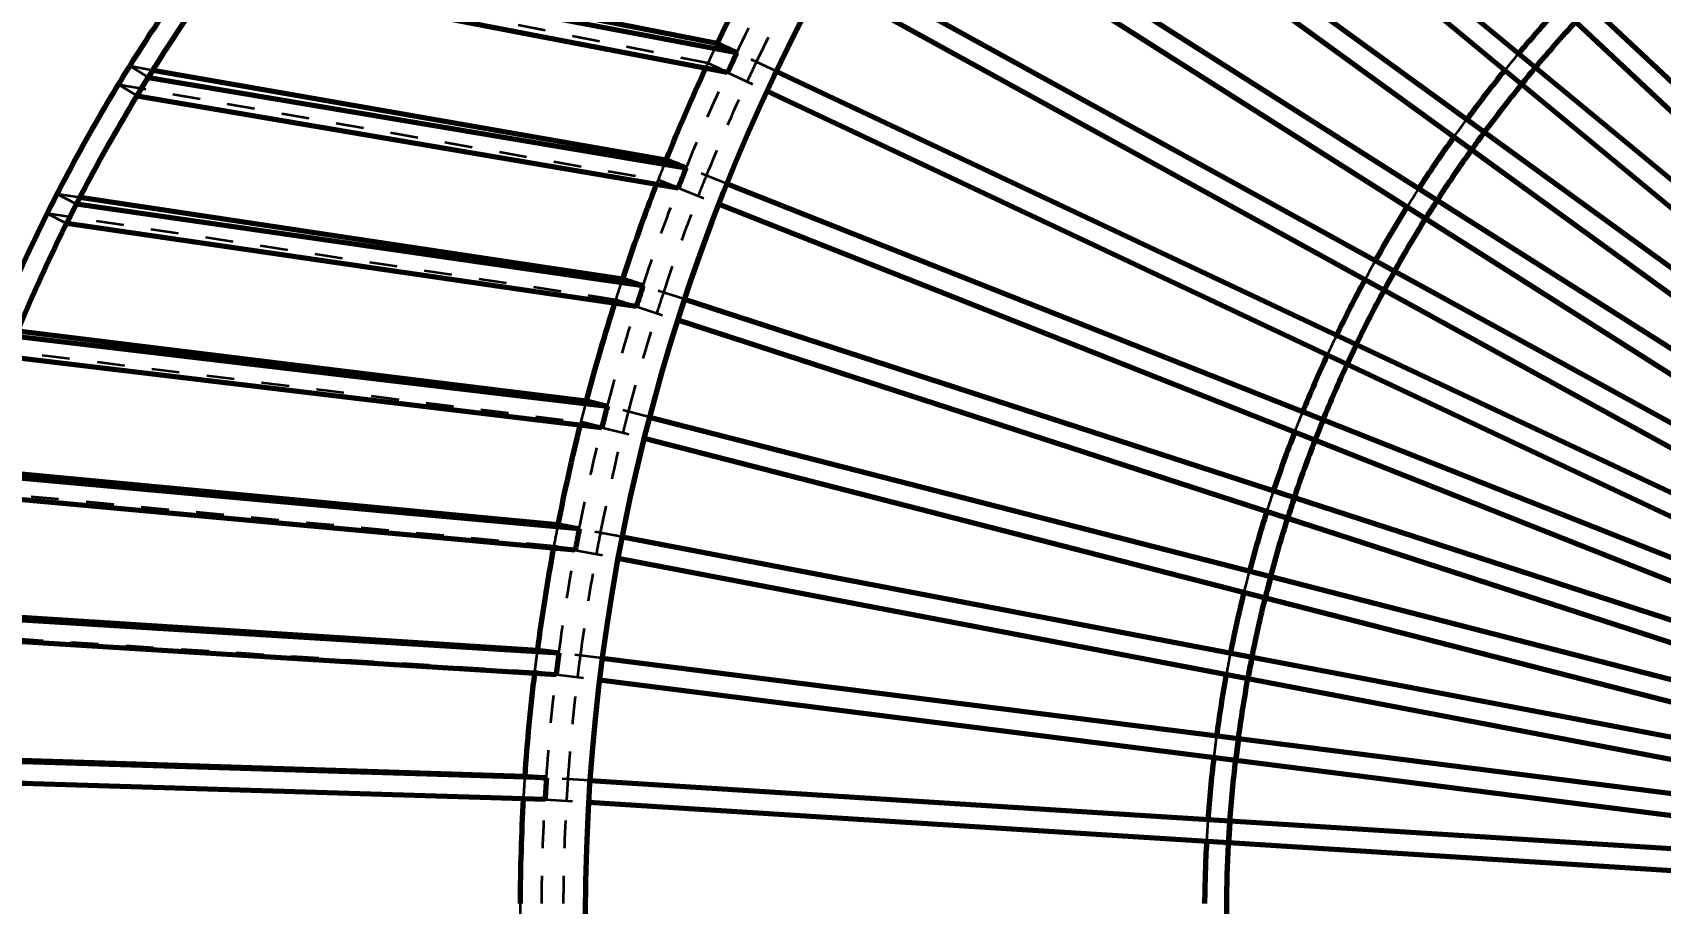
# Model space of a CAD drawing. Header units: inches. Extents: x -0.1 to 57.6, y -5.7 to 33.1.
# Drawn here: x 4.44 to 10.33, y 6.04 to 9.19 of the extents above; entities that cross this region are included whole.
import ezdxf

# ---------------------------------------------------------------- set-up
doc = ezdxf.new("R2010")
doc.units = ezdxf.units.IN
doc.header["$LTSCALE"] = 0.75
doc.header["$MEASUREMENT"] = 0
doc.linetypes.add('HIDDEN2', pattern=[0.1875, 0.125, -0.0625])
for name, color, linetype, lineweight in [('FD_Dimensions', 7, 'Continuous', 35), ('Hidden', 7, 'HIDDEN2', 35), ('Visible', 7, 'Continuous', 70)]:
    doc.layers.add(name, color=color, linetype=linetype, lineweight=lineweight)
doc.styles.get("Standard").update_dxf_attribs({"font": 'arial.ttf'})
doc.dimstyles.new('Dim-Standard', dxfattribs={"dimtxt": 0.5, "dimasz": 0.5, "dimexe": 0.3, "dimexo": 0.07, "dimgap": 0.2, "dimtad": 0, "dimtih": 1, "dimtoh": 1, "dimlfac": 0.083333, "dimzin": 12, "dimdsep": 46, "dimtxsty": 'Standard', "dimcen": 0, "dimazin": 3, "dimtp": 0.01, "dimtm": 0.01, "dimtfac": 1, "dimtofl": 0, "dimtmove": 0, "dimatfit": 3, "dimfxl": 1, "dimtolj": 1, "dimtzin": 12, "dimarcsym": 1})

# ---------------------------------------------------------------- blocks, each defined once
blk = doc.blocks.new('*D32')
at = {"layer": 'Defpoints', "color": 0, "transparency": 16777216}
for p in [(23.1603, 15.7692), (3.8815, 5.9998), (23.1603, 5.9998)]:
    blk.add_point(p, dxfattribs=at)
at = {"layer": 'FD_Dimensions', "color": 0, "lineweight": -2, "transparency": 16777216}
for p, q in [((3.8815, 6.0698), (3.8815, 16.0692)), ((23.1603, 6.0698), (23.1603, 16.0692)), ((4.3815, 15.7692), (12.9655, 15.7692)), ((22.6603, 15.7692), (14.0763, 15.7692))]:
    blk.add_line(p, q, dxfattribs=at)
at = {"layer": 'FD_Dimensions', "color": 0, "transparency": 16777216}
for points in [[(4.3815, 15.8525), (4.3815, 15.6859), (3.8815, 15.7692)], [(22.6603, 15.8525), (22.6603, 15.6859), (23.1603, 15.7692)]]:
    blk.add_solid(points, dxfattribs=at)
at = {"layer": 'FD_Dimensions', "color": 0, "transparency": 16777216, "insert": (13.5209, 15.7692), "char_height": 0.5, "attachment_point": 5}
blk.add_mtext('\\A1;32', dxfattribs=at)
blk = doc.blocks.new('*D33')
at = {"layer": 'Defpoints', "color": 0, "transparency": 16777216}
for p in [(13.5209, 13.3179), (0.3049, -1.3183), (13.5209, -1.3183)]:
    blk.add_point(p, dxfattribs=at)
at = {"layer": 'FD_Dimensions', "color": 0, "lineweight": -2, "transparency": 16777216}
for p, q in [((13.4509, 13.3179), (0.0049, 13.3179)), ((0.3049, 12.8179), (0.3049, 6.451)), ((0.3049, -0.8183), (0.3049, 5.5486)), ((13.4509, -1.3183), (0.0049, -1.3183))]:
    blk.add_line(p, q, dxfattribs=at)
at = {"layer": 'FD_Dimensions', "color": 0, "transparency": 16777216}
for points in [[(0.2216, 12.8179), (0.3882, 12.8179), (0.3049, 13.3179)], [(0.2216, -0.8183), (0.3882, -0.8183), (0.3049, -1.3183)]]:
    blk.add_solid(points, dxfattribs=at)
at = {"layer": 'FD_Dimensions', "color": 0, "transparency": 16777216, "insert": (0.3049, 5.9998), "char_height": 0.5, "attachment_point": 5}
blk.add_mtext('\\A1;2 4', dxfattribs=at)
blk = doc.blocks.new('*D36')
at = {"layer": 'Defpoints', "color": 0, "transparency": 16777216}
for p in [(17.4127, 8.7415), (9.6291, 3.258)]:
    blk.add_point(p, dxfattribs=at)
at = {"layer": 'FD_Dimensions', "color": 0, "lineweight": -2, "transparency": 16777216}
for p, q in [((21.135, 11.3638), (17.8215, 9.0295)), ((22.1206, 11.3638), (21.135, 11.3638))]:
    blk.add_line(p, q, dxfattribs=at)
blk.add_arc((13.5209, 5.9998), 4.7606, 32.76864, 38.77489, dxfattribs=at)
at = {"layer": 'FD_Dimensions', "color": 0, "transparency": 16777216}
blk.add_solid([(17.7735, 9.0976), (17.8695, 8.9614), (17.4127, 8.7415)], dxfattribs=at)
at = {"layer": 'FD_Dimensions', "color": 0, "transparency": 16777216, "insert": (22.9506, 11.3638), "char_height": 0.5, "attachment_point": 5}
blk.add_mtext('\\A1;%%C16', dxfattribs=at)
blk = doc.blocks.new('*D37')
at = {"layer": 'Defpoints', "color": 0, "transparency": 16777216}
for p in [(19.9996, 8.8598), (7.0422, 3.1398)]:
    blk.add_point(p, dxfattribs=at)
at = {"layer": 'FD_Dimensions', "color": 0, "lineweight": -2, "transparency": 16777216}
for p, q in [((22.5086, 9.9674), (20.457, 9.0617)), ((23.4469, 9.9674), (22.5086, 9.9674))]:
    blk.add_line(p, q, dxfattribs=at)
blk.add_arc((13.5209, 5.9998), 7.0819, 21.39175, 59.43367, dxfattribs=at)
at = {"layer": 'FD_Dimensions', "color": 0, "transparency": 16777216}
blk.add_solid([(20.4234, 9.1379), (20.4907, 8.9855), (19.9996, 8.8598)], dxfattribs=at)
at = {"layer": 'FD_Dimensions', "color": 0, "transparency": 16777216, "insert": (24.276, 9.9674), "char_height": 0.5, "attachment_point": 5}
blk.add_mtext('\\A1;%%C24', dxfattribs=at)

msp = doc.modelspace()

# ---------------------------------------------------------------- linework, layer by layer
at = {"layer": 'Hidden', "extrusion": (3.63318e-29, 2.96671e-13, -1)}
for p, q in [((6.8826, 9.08), (5.0443, 9.4472)), ((6.9874, 9.1177), (6.9874, 9.1177)), ((7.1299, 9.0507), (6.9874, 9.1177)), ((7.1299, 9.0507), (6.9874, 9.1177)), ((6.9874, 9.1177), (6.9874, 9.1177)), ((7.1299, 9.0507), (6.9874, 9.1177)), ((6.9874, 9.1177), (6.9874, 9.1177)), ((7.1299, 9.0507), (6.9874, 9.1177)), ((6.9874, 9.1177), (6.9874, 9.1177)), ((7.1299, 9.0507), (6.9874, 9.1177)), ((6.9874, 9.1177), (6.9874, 9.1177)), ((4.8579, 9.0284), (4.7908, 9.0696)), ((4.7908, 9.0696), (4.8745, 9.055)), ((6.9539, 9.0465), (7.0964, 8.9794)), ((6.9539, 9.0465), (6.9539, 9.0465)), ((6.9539, 9.0465), (7.0964, 8.9794)), ((6.9539, 9.0465), (6.9539, 9.0465)), ((6.9539, 9.0465), (7.0964, 8.9794)), ((6.9539, 9.0465), (6.9539, 9.0465)), ((6.9539, 9.0465), (7.0964, 8.9794)), ((6.9539, 9.0465), (6.9539, 9.0465)), ((6.9539, 9.0465), (7.0964, 8.9794)), ((6.9539, 9.0465), (6.9539, 9.0465)), ((4.7496, 9.0026), (4.8166, 8.9613)), ((4.7496, 9.0026), (6.7023, 8.6571)), ((6.8045, 8.7013), (6.8045, 8.7013)), ((6.9509, 8.6434), (6.8045, 8.7013)), ((6.9509, 8.6434), (6.8045, 8.7013)), ((6.8045, 8.7013), (6.8045, 8.7013)), ((6.9509, 8.6434), (6.8045, 8.7013)), ((6.8045, 8.7013), (6.8045, 8.7013)), ((6.9509, 8.6434), (6.8045, 8.7013)), ((6.8045, 8.7013), (6.8045, 8.7013)), ((6.9509, 8.6434), (6.8045, 8.7013)), ((6.8045, 8.7013), (6.8045, 8.7013)), ((4.5977, 8.5701), (4.5274, 8.6056)), ((4.6096, 8.5932), (4.5274, 8.6056)), ((6.7755, 8.6281), (6.9219, 8.5701)), ((6.7755, 8.6281), (6.7755, 8.6281)), ((6.7755, 8.6281), (6.9219, 8.5701)), ((6.7755, 8.6281), (6.7755, 8.6281)), ((6.7755, 8.6281), (6.9219, 8.5701)), ((6.7755, 8.6281), (6.7755, 8.6281)), ((6.7755, 8.6281), (6.9219, 8.5701)), ((6.7755, 8.6281), (6.7755, 8.6281)), ((6.7755, 8.6281), (6.9219, 8.5701)), ((6.7755, 8.6281), (6.7755, 8.6281)), ((4.4919, 8.5353), (4.5621, 8.4998)), ((6.5489, 8.2237), (4.4919, 8.5353)), ((6.6481, 8.2743), (6.6481, 8.2743)), ((6.7979, 8.2256), (6.6481, 8.2743)), ((6.7979, 8.2256), (6.6481, 8.2743)), ((6.6481, 8.2743), (6.6481, 8.2743)), ((6.7979, 8.2256), (6.6481, 8.2743)), ((6.6481, 8.2743), (6.6481, 8.2743)), ((6.7979, 8.2256), (6.6481, 8.2743)), ((6.6481, 8.2743), (6.6481, 8.2743)), ((6.7979, 8.2256), (6.6481, 8.2743)), ((6.6481, 8.2743), (6.6481, 8.2743)), ((6.6238, 8.1994), (6.7736, 8.1507)), ((6.6238, 8.1994), (6.6238, 8.1994)), ((6.6238, 8.1994), (6.7736, 8.1507)), ((6.6238, 8.1994), (6.6238, 8.1994)), ((6.6238, 8.1994), (6.7736, 8.1507)), ((6.6238, 8.1994), (6.6238, 8.1994)), ((6.6238, 8.1994), (6.7736, 8.1507)), ((6.6238, 8.1994), (6.6238, 8.1994)), ((6.6238, 8.1994), (6.7736, 8.1507)), ((6.6238, 8.1994), (6.6238, 8.1994)), ((4.2751, 8.0476), (6.423, 7.7816)), ((6.5189, 7.8382), (6.5189, 7.8382)), ((6.6714, 7.7991), (6.5189, 7.8382)), ((6.6714, 7.7991), (6.5189, 7.8382)), ((6.5189, 7.8382), (6.5189, 7.8382)), ((6.6714, 7.7991), (6.5189, 7.8382)), ((6.5189, 7.8382), (6.5189, 7.8382)), ((6.6714, 7.7991), (6.5189, 7.8382)), ((6.5189, 7.8382), (6.5189, 7.8382)), ((6.6714, 7.7991), (6.5189, 7.8382)), ((6.5189, 7.8382), (6.5189, 7.8382)), ((6.4993, 7.762), (6.6518, 7.7228)), ((6.4993, 7.762), (6.4993, 7.762)), ((6.4993, 7.762), (6.6518, 7.7228)), ((6.4993, 7.762), (6.4993, 7.762)), ((6.4993, 7.762), (6.6518, 7.7228)), ((6.4993, 7.762), (6.4993, 7.762)), ((6.4993, 7.762), (6.6518, 7.7228)), ((6.4993, 7.762), (6.4993, 7.762)), ((6.4993, 7.762), (6.6518, 7.7228)), ((6.4993, 7.762), (6.4993, 7.762)), ((6.3251, 7.3324), (4.1028, 7.5422)), ((6.4172, 7.395), (6.4172, 7.395)), ((6.5719, 7.3654), (6.4172, 7.395)), ((6.5719, 7.3654), (6.4172, 7.395)), ((6.4172, 7.395), (6.4172, 7.395)), ((6.5719, 7.3654), (6.4172, 7.395)), ((6.4172, 7.395), (6.4172, 7.395)), ((6.5719, 7.3654), (6.4172, 7.395)), ((6.4172, 7.395), (6.4172, 7.395)), ((6.5719, 7.3654), (6.4172, 7.395)), ((6.4172, 7.395), (6.4172, 7.395)), ((6.4025, 7.3176), (6.5572, 7.2881)), ((6.4025, 7.3176), (6.4025, 7.3176)), ((6.4025, 7.3176), (6.5572, 7.2881)), ((6.4025, 7.3176), (6.4025, 7.3176)), ((6.4025, 7.3176), (6.5572, 7.2881)), ((6.4025, 7.3176), (6.4025, 7.3176)), ((6.4025, 7.3176), (6.5572, 7.2881)), ((6.4025, 7.3176), (6.4025, 7.3176)), ((6.4025, 7.3176), (6.5572, 7.2881)), ((6.4025, 7.3176), (6.4025, 7.3176)), ((3.9783, 7.023), (6.2557, 6.8779)), ((6.3437, 6.9462), (6.3437, 6.9462)), ((6.4999, 6.9264), (6.3437, 6.9462)), ((6.4999, 6.9264), (6.3437, 6.9462)), ((6.3437, 6.9462), (6.3437, 6.9462)), ((6.4999, 6.9264), (6.3437, 6.9462)), ((6.3437, 6.9462), (6.3437, 6.9462)), ((6.4999, 6.9264), (6.3437, 6.9462)), ((6.3437, 6.9462), (6.3437, 6.9462)), ((6.4999, 6.9264), (6.3437, 6.9462)), ((6.3437, 6.9462), (6.3437, 6.9462)), ((6.3338, 6.868), (6.49, 6.8483)), ((6.3338, 6.868), (6.3338, 6.868)), ((6.3338, 6.868), (6.49, 6.8483)), ((6.3338, 6.868), (6.3338, 6.868)), ((6.3338, 6.868), (6.49, 6.8483)), ((6.3338, 6.868), (6.3338, 6.868)), ((6.3338, 6.868), (6.49, 6.8483)), ((6.3338, 6.868), (6.3338, 6.868)), ((6.3338, 6.868), (6.49, 6.8483)), ((6.3338, 6.868), (6.3338, 6.868)), ((6.2149, 6.42), (3.904, 6.4941)), ((6.2984, 6.4936), (6.2984, 6.4936)), ((6.4556, 6.4837), (6.2984, 6.4936)), ((6.4556, 6.4837), (6.2984, 6.4936)), ((6.2984, 6.4936), (6.2984, 6.4936)), ((6.4556, 6.4837), (6.2984, 6.4936)), ((6.2984, 6.4936), (6.2984, 6.4936)), ((6.4556, 6.4837), (6.2984, 6.4936)), ((6.2984, 6.4936), (6.2984, 6.4936)), ((6.4556, 6.4837), (6.2984, 6.4936)), ((6.2984, 6.4936), (6.2984, 6.4936)), ((6.2935, 6.415), (6.4506, 6.4052)), ((6.2935, 6.415), (6.2935, 6.415)), ((6.2935, 6.415), (6.4506, 6.4052)), ((6.2935, 6.415), (6.2935, 6.415)), ((6.2935, 6.415), (6.4506, 6.4052)), ((6.2935, 6.415), (6.2935, 6.415)), ((6.2935, 6.415), (6.4506, 6.4052)), ((6.2935, 6.415), (6.2935, 6.415)), ((6.2935, 6.415), (6.4506, 6.4052)), ((6.2935, 6.415), (6.2935, 6.415))]:
    msp.add_line(p, q, dxfattribs=at)
for radius, start, end in [(7.2394, 25.51159, 28.48841), (7.1606, 25.51502, 28.48498), (7.2394, 24.88841, 25.51159), (7.1606, 24.88498, 25.51502), (7.1606, 24.88498, 25.51502), (7.1606, 24.88498, 25.51502), (7.1606, 24.88498, 25.51502), (7.1606, 24.88498, 25.51502), (4.8394, 39.13387, 40.06613), (4.8394, 39.13387, 40.06613), (7.2394, 21.91159, 24.88841), (7.1606, 21.91502, 24.88498), (4.8394, 35.53387, 36.46613), (4.8394, 35.53387, 36.46613), (7.2394, 21.28841, 21.91159), (7.1606, 21.28498, 21.91502), (7.1606, 21.28498, 21.91502), (7.1606, 21.28498, 21.91502), (7.1606, 21.28498, 21.91502), (7.1606, 21.28498, 21.91502), (7.2394, 18.31159, 21.28841), (4.8394, 31.93387, 32.86613), (4.8394, 31.93387, 32.86613), (7.1606, 18.31502, 21.28498), (4.8394, 28.33387, 29.26613), (4.8394, 28.33387, 29.26613), (7.2394, 17.68841, 18.31159), (7.1606, 17.68498, 18.31502), (7.1606, 17.68498, 18.31502), (7.1606, 17.68498, 18.31502), (7.1606, 17.68498, 18.31502), (7.1606, 17.68498, 18.31502), (7.2394, 14.71159, 17.68841), (7.1606, 14.71502, 17.68498), (4.8394, 24.73387, 25.66613), (4.8394, 24.73387, 25.66613), (7.2394, 14.08841, 14.71159), (7.1606, 14.08498, 14.71502), (7.1606, 14.08498, 14.71502), (7.1606, 14.08498, 14.71502), (7.1606, 14.08498, 14.71502), (7.1606, 14.08498, 14.71502), (4.8394, 21.13387, 22.06613), (4.8394, 21.13387, 22.06613), (7.2394, 11.11159, 14.08841), (7.1606, 11.11502, 14.08498), (4.8394, 17.53387, 18.46613), (4.8394, 17.53387, 18.46613), (7.2394, 10.48841, 11.11159), (7.1606, 10.48498, 11.11502), (7.1606, 10.48498, 11.11502), (7.1606, 10.48498, 11.11502), (7.1606, 10.48498, 11.11502), (7.1606, 10.48498, 11.11502), (7.2394, 7.51159, 10.48841), (7.1606, 7.51502, 10.48498), (4.8394, 13.93387, 14.86613), (4.8394, 13.93387, 14.86613), (7.2394, 6.88841, 7.51159), (7.1606, 6.88498, 7.51502), (7.1606, 6.88498, 7.51502), (7.1606, 6.88498, 7.51502), (7.1606, 6.88498, 7.51502), (7.1606, 6.88498, 7.51502), (4.8394, 10.33387, 11.26613), (4.8394, 10.33387, 11.26613), (7.2394, 3.91159, 6.88841), (7.1606, 3.91502, 6.88498), (4.8394, 6.73387, 7.66613), (4.8394, 6.73387, 7.66613), (7.2394, 3.28841, 3.91159), (7.1606, 3.28498, 3.91502), (7.1606, 3.28498, 3.91502), (7.1606, 3.28498, 3.91502), (7.1606, 3.28498, 3.91502), (7.1606, 3.28498, 3.91502), (7.2394, 0.31159, 3.28841), (7.1606, 0.31502, 3.28498), (4.8394, 3.13387, 4.06613), (4.8394, 3.13387, 4.06613)]:
    msp.add_arc((-13.5209, 5.9998), radius, start, end, dxfattribs=at)
at = {"layer": 'Hidden'}
for radius, start, end in [(7.3181, 154.49176, 155.10824), (7.3181, 155.10824, 155.26552), (7.2394, 154.48841, 155.11159), (7.2394, 154.48841, 155.11159), (7.2394, 154.48841, 155.11159), (7.2394, 154.48841, 155.11159), (7.3181, 158.09176, 158.70824), (7.2394, 158.08841, 158.71159), (7.2394, 158.08841, 158.71159), (7.2394, 158.08841, 158.71159), (7.2394, 158.08841, 158.71159), (7.3181, 158.70824, 158.83851), (7.3181, 161.69176, 162.30824), (7.2394, 161.68841, 162.31159), (7.2394, 161.68841, 162.31159), (7.2394, 161.68841, 162.31159), (7.2394, 161.68841, 162.31159), (7.3181, 162.30824, 162.41362), (7.3181, 165.29176, 165.90824), (7.2394, 165.28841, 165.91159), (7.2394, 165.28841, 165.91159), (7.2394, 165.28841, 165.91159), (7.2394, 165.28841, 165.91159), (7.3181, 165.90824, 165.99048), (7.3181, 168.89176, 169.50824), (7.2394, 168.88841, 169.51159), (7.2394, 168.88841, 169.51159), (7.2394, 168.88841, 169.51159), (7.2394, 168.88841, 169.51159), (7.3181, 169.50824, 169.56873), (7.3181, 172.49176, 173.10824), (7.2394, 172.48841, 173.11159), (7.2394, 172.48841, 173.11159), (7.2394, 172.48841, 173.11159), (7.2394, 172.48841, 173.11159), (7.3181, 173.10824, 173.14801), (7.3181, 176.09176, 176.70824), (7.2394, 176.08841, 176.71159), (7.2394, 176.08841, 176.71159), (7.2394, 176.08841, 176.71159), (7.2394, 176.08841, 176.71159), (7.3181, 176.70824, 176.72796), (7.3181, 179.69176, 180.30824)]:
    msp.add_arc((13.5209, 5.9998), radius, start, end, dxfattribs=at)
for points in [[(6.9539, 9.0465), (6.9301, 9.0577), (6.9064, 9.0688), (6.8826, 9.08)], [(4.7701, 9.0362), (4.7632, 9.025), (4.7564, 9.0138), (4.7496, 9.0026)], [(4.7908, 9.0696), (4.7839, 9.0585), (4.7769, 9.0474), (4.7701, 9.0362)], [(4.5274, 8.6056), (4.5214, 8.5939), (4.5154, 8.5822), (4.5095, 8.5705)], [(6.7755, 8.6281), (6.7511, 8.6378), (6.7267, 8.6474), (6.7023, 8.6571)], [(4.5095, 8.5705), (4.5036, 8.5588), (4.4977, 8.5471), (4.4919, 8.5353)], [(6.6238, 8.1994), (6.5988, 8.2075), (6.5739, 8.2156), (6.5489, 8.2237)], [(6.4993, 7.762), (6.4739, 7.7685), (6.4484, 7.775), (6.423, 7.7816)], [(6.4025, 7.3176), (6.3767, 7.3225), (6.3509, 7.3274), (6.3251, 7.3324)], [(6.3338, 6.868), (6.3078, 6.8713), (6.2817, 6.8746), (6.2557, 6.8779)], [(6.2935, 6.415), (6.2673, 6.4167), (6.2411, 6.4183), (6.2149, 6.42)]]:
    msp.add_open_spline(points, degree=3, dxfattribs=at)
at = {"layer": 'Visible', "extrusion": (3.63318e-29, 2.96671e-13, -1)}
for p, q in [((8.0894, 10.5442), (9.878, 9.0645)), ((8.0894, 10.5442), (9.878, 9.0645)), ((8.0392, 10.4835), (9.8278, 9.0039)), ((8.0392, 10.4835), (9.8278, 9.0039)), ((7.8148, 10.1942), (9.6927, 8.8298)), ((7.8148, 10.1942), (9.6927, 8.8298)), ((7.7685, 10.1305), (9.6465, 8.7661)), ((7.7685, 10.1305), (9.6465, 8.7661)), ((7.5627, 9.8276), (9.5226, 8.5838)), ((7.5627, 9.8276), (9.5226, 8.5838)), ((7.5205, 9.7611), (9.4804, 8.5173)), ((7.5205, 9.7611), (9.4804, 8.5173)), ((6.9161, 9.1513), (5.1762, 9.494)), ((6.9874, 9.1177), (5.1543, 9.4644)), ((7.3341, 9.446), (9.3682, 8.3276)), ((7.3341, 9.446), (9.3682, 8.3276)), ((6.9539, 9.0465), (5.1079, 9.4008)), ((7.2961, 9.3769), (9.3303, 8.2586)), ((7.2961, 9.3769), (9.3303, 8.2586)), ((10.0776, 9.2872), (11.8273, 7.6442)), ((10.0237, 9.2298), (11.7734, 7.5868)), ((4.8579, 9.0284), (4.8579, 9.0284)), ((4.8579, 9.0284), (6.8045, 8.7013)), ((4.8745, 9.055), (6.7313, 8.7303)), ((7.1299, 9.0507), (9.2303, 8.0623)), ((7.1299, 9.0507), (9.2303, 8.0623)), ((9.878, 9.0645), (11.7274, 7.5346)), ((4.8166, 8.9613), (4.8166, 8.9613)), ((4.8166, 8.9613), (6.7755, 8.6281)), ((7.0964, 8.9794), (9.1967, 7.9911)), ((7.0964, 8.9794), (9.1967, 7.9911)), ((9.8278, 9.0039), (11.6772, 7.474)), ((9.6927, 8.8298), (11.6345, 7.419)), ((9.6465, 8.7661), (11.5882, 7.3553)), ((6.9509, 8.6434), (9.1092, 7.7888)), ((6.9509, 8.6434), (9.1092, 7.7888)), ((4.5977, 8.5701), (4.5977, 8.57)), ((6.6481, 8.2743), (4.5977, 8.57)), ((6.5732, 8.2986), (4.6096, 8.5932)), ((6.9219, 8.5701), (9.0802, 7.7156)), ((6.9219, 8.5701), (9.0802, 7.7156)), ((9.5226, 8.5838), (11.5491, 7.2977)), ((4.5621, 8.4998), (4.5622, 8.4998)), ((6.6238, 8.1994), (4.5622, 8.4998)), ((9.4804, 8.5173), (11.5069, 7.2312)), ((9.3682, 8.3276), (11.4715, 7.1714)), ((9.3303, 8.2586), (11.4336, 7.1024)), ((6.7979, 8.2256), (9.0056, 7.5083)), ((6.7979, 8.2256), (9.0056, 7.5083)), ((6.7736, 8.1507), (8.9813, 7.4334)), ((6.7736, 8.1507), (8.9813, 7.4334)), ((4.3774, 8.0914), (6.5189, 7.8382)), ((4.3853, 8.1107), (6.4426, 7.8578)), ((4.3482, 8.0183), (6.4993, 7.762)), ((9.2303, 8.0623), (11.402, 7.0404)), ((9.1967, 7.9911), (11.3685, 6.9691)), ((6.6714, 7.7991), (8.9198, 7.2218)), ((6.6714, 7.7991), (8.9198, 7.2218)), ((9.1092, 7.7888), (11.3408, 6.9053)), ((6.6518, 7.7228), (8.9002, 7.1455)), ((6.6518, 7.7228), (8.9002, 7.1455)), ((9.0802, 7.7156), (11.3119, 6.8321)), ((6.3399, 7.4097), (4.2053, 7.6102)), ((6.4172, 7.395), (4.2007, 7.5952)), ((6.4025, 7.3176), (4.1783, 7.5198)), ((9.0056, 7.5083), (11.2883, 6.7666)), ((8.9813, 7.4334), (11.264, 6.6917)), ((6.5719, 7.3654), (8.8521, 6.9305)), ((6.5719, 7.3654), (8.8521, 6.9305)), ((6.5572, 7.2881), (8.8374, 6.8531)), ((6.5572, 7.2881), (8.8374, 6.8531)), ((8.9198, 7.2218), (11.2445, 6.6249)), ((8.9002, 7.1455), (11.225, 6.5486)), ((4.0708, 7.085), (6.3437, 6.9462)), ((4.0729, 7.0952), (6.2655, 6.956)), ((4.0555, 7.0077), (6.3338, 6.868)), ((6.4999, 6.9264), (8.8029, 6.6355)), ((6.4999, 6.9264), (8.8029, 6.6355)), ((8.8521, 6.9305), (11.2098, 6.4807)), ((6.49, 6.8483), (8.793, 6.5574)), ((6.49, 6.8483), (8.793, 6.5574)), ((8.8374, 6.8531), (11.195, 6.4034)), ((8.8029, 6.6355), (11.1841, 6.3347)), ((6.2984, 6.4936), (3.9901, 6.5647)), ((6.2198, 6.4986), (3.9906, 6.5699)), ((8.793, 6.5574), (11.1743, 6.2565)), ((6.2935, 6.415), (3.9824, 6.4864)), ((6.4556, 6.4837), (8.7723, 6.338)), ((6.4556, 6.4837), (8.7723, 6.338)), ((6.4506, 6.4052), (8.7674, 6.2594)), ((6.4506, 6.4052), (8.7674, 6.2594)), ((8.7723, 6.338), (11.1677, 6.1873)), ((8.7674, 6.2594), (11.1628, 6.1087))]:
    msp.add_line(p, q, dxfattribs=at)
at = {"layer": 'Visible'}
for radius, start, end in [(7.0819, 240, 120), (7.0819, 120, 240), (7.3181, 151.69509, 154.49176), (7.3181, 155.26552, 158.09176), (4.7606, 139.92616, 140.87384), (4.7606, 143.52616, 144.47384), (7.3181, 158.83851, 161.69176), (4.7606, 147.12616, 148.07384), (4.7606, 150.72616, 151.67384), (7.3181, 162.41362, 165.29176), (4.7606, 154.32616, 155.27384), (4.7606, 157.92616, 158.87384), (7.3181, 165.99048, 168.89176), (4.7606, 161.52616, 162.47384), (7.3181, 169.56873, 172.49176), (4.7606, 165.12616, 166.07384), (4.7606, 168.72616, 169.67384), (7.3181, 173.14801, 176.09176), (4.7606, 172.32616, 173.27384), (7.3181, 176.72796, 179.69176), (4.7606, 175.92616, 176.87384)]:
    msp.add_arc((13.5209, 5.9998), radius, start, end, dxfattribs=at)
at = {"layer": 'Visible', "extrusion": (3.63318e-29, 2.96671e-13, -1)}
for radius, start, end in [(4.8394, 40.06613, 42.73387), (4.7606, 40.07384, 42.72616), (4.8394, 36.46613, 39.13387), (4.7606, 39.12616, 40.07384), (4.7606, 36.47384, 39.12616), (4.8394, 32.86613, 35.53387), (4.7606, 35.52616, 36.47384), (4.7606, 32.87384, 35.52616), (4.8394, 29.26613, 31.93387), (4.7606, 31.92616, 32.87384), (4.7606, 29.27384, 31.92616), (4.7606, 28.32616, 29.27384), (4.8394, 25.66613, 28.33387), (4.7606, 25.67384, 28.32616), (4.8394, 22.06613, 24.73387), (4.7606, 24.72616, 25.67384), (4.7606, 22.07384, 24.72616), (4.7606, 21.12616, 22.07384), (4.8394, 18.46613, 21.13387), (4.7606, 18.47384, 21.12616), (4.7606, 17.52616, 18.47384), (4.8394, 14.86613, 17.53387), (4.7606, 14.87384, 17.52616), (4.7606, 13.92616, 14.87384), (4.8394, 11.26613, 13.93387), (4.7606, 11.27384, 13.92616), (4.7606, 10.32616, 11.27384), (4.8394, 7.66613, 10.33387), (4.7606, 7.67384, 10.32616), (4.7606, 6.72616, 7.67384), (4.8394, 4.06613, 6.73387), (4.7606, 4.07384, 6.72616), (4.7606, 3.12616, 4.07384), (4.8394, 0.46613, 3.13387), (4.7606, 0.47384, 3.12616), (4.7606, 359.52616, 0.47384)]:
    msp.add_arc((-13.5209, 5.9998), radius, start, end, dxfattribs=at)
at = {"layer": 'Visible'}
for points in [[(3.8815, 5.9998), (3.8815, 6.252), (3.8991, 6.5042), (3.9341, 6.755), (3.9679, 6.9974), (4.0181, 7.2386), (4.0843, 7.4772), (4.1483, 7.7079), (4.2273, 7.9362), (4.321, 8.1611), (4.4115, 8.3785), (4.5156, 8.5926), (4.633, 8.8025), (4.7464, 9.0055), (4.8722, 9.2046), (5.0097, 9.3989), (5.1427, 9.5867), (5.2867, 9.7701), (5.4412, 9.9484), (5.5905, 10.1207), (5.7495, 10.2883), (5.9178, 10.4504), (6.0805, 10.6072), (6.2517, 10.7589), (6.431, 10.905), (6.7734, 11.1842), (7.1451, 11.443), (7.5413, 11.6783), (7.9116, 11.8982), (8.3034, 12.0976), (8.7125, 12.2744), (9.0947, 12.4396), (9.4921, 12.585), (9.9007, 12.7094), (10.2826, 12.8256), (10.6744, 12.9233), (11.0729, 13.0019), (11.4452, 13.0753), (11.8234, 13.1319), (12.2047, 13.1714), (12.5611, 13.2082), (12.9201, 13.2301), (13.2797, 13.2369), (13.3601, 13.2384), (13.4405, 13.2391), (13.5209, 13.2391)], [(3.9603, 5.9998), (3.9603, 6.2483), (3.9776, 6.4969), (4.0121, 6.7441), (4.0454, 6.9831), (4.0949, 7.2208), (4.1602, 7.4562), (4.2233, 7.6837), (4.3013, 7.9089), (4.3937, 8.1308), (4.483, 8.3453), (4.5858, 8.5568), (4.7017, 8.7641), (4.8138, 8.9646), (4.938, 9.1613), (5.074, 9.3534), (5.2055, 9.5391), (5.3479, 9.7205), (5.5007, 9.8968), (5.6484, 10.0674), (5.8058, 10.2332), (5.9724, 10.3937), (6.1335, 10.5489), (6.3031, 10.6992), (6.4807, 10.844), (6.82, 11.1206), (7.1885, 11.3772), (7.5815, 11.6106), (7.9488, 11.8288), (8.3376, 12.0266), (8.7437, 12.2021), (9.1232, 12.3661), (9.5177, 12.5105), (9.9237, 12.634), (10.3029, 12.7494), (10.6922, 12.8466), (11.0881, 12.9246), (11.4581, 12.9976), (11.8339, 13.0538), (12.2128, 13.093), (12.5669, 13.1297), (12.9238, 13.1514), (13.2812, 13.1582), (13.3611, 13.1597), (13.441, 13.1604), (13.5209, 13.1604)]]:
    msp.add_open_spline(points, degree=3, knots=[3.141593, 3.141593, 3.141593, 3.141593, 3.245911, 3.245911, 3.245911, 3.346766, 3.346766, 3.346766, 3.444272, 3.444272, 3.444272, 3.53854, 3.53854, 3.53854, 3.629678, 3.629678, 3.629678, 3.71779, 3.71779, 3.71779, 3.802975, 3.802975, 3.802975, 3.885332, 3.885332, 3.885332, 4.042655, 4.042655, 4.042655, 4.189657, 4.189657, 4.189657, 4.327013, 4.327013, 4.327013, 4.455358, 4.455358, 4.455358, 4.575281, 4.575281, 4.575281, 4.687337, 4.687337, 4.687337, 4.712389, 4.712389, 4.712389, 4.712389], dxfattribs=at)
for points in [[(6.9161, 9.1513), (6.9399, 9.1401), (6.9636, 9.1289), (6.9874, 9.1177)], [(6.9874, 9.1177), (6.9762, 9.094), (6.965, 9.0702), (6.9539, 9.0465)], [(4.8371, 8.9949), (4.844, 9.0061), (4.8509, 9.0173), (4.8579, 9.0284)], [(4.8166, 8.9613), (4.8234, 8.9725), (4.8303, 8.9837), (4.8371, 8.9949)], [(6.7313, 8.7303), (6.7557, 8.7207), (6.7801, 8.711), (6.8045, 8.7013)], [(6.8045, 8.7013), (6.7948, 8.6769), (6.7852, 8.6525), (6.7755, 8.6281)], [(4.5798, 8.535), (4.5857, 8.5467), (4.5917, 8.5584), (4.5977, 8.57)], [(4.5622, 8.4998), (4.568, 8.5115), (4.5739, 8.5233), (4.5798, 8.535)], [(6.5732, 8.2986), (6.5982, 8.2905), (6.6232, 8.2824), (6.6481, 8.2743)], [(6.6481, 8.2743), (6.64, 8.2493), (6.6319, 8.2244), (6.6238, 8.1994)], [(6.4426, 7.8578), (6.468, 7.8513), (6.4934, 7.8448), (6.5189, 7.8382)], [(6.5189, 7.8382), (6.5123, 7.8128), (6.5058, 7.7874), (6.4993, 7.762)], [(6.3399, 7.4097), (6.3657, 7.4048), (6.3915, 7.3999), (6.4172, 7.395)], [(6.4172, 7.395), (6.4123, 7.3692), (6.4074, 7.3434), (6.4025, 7.3176)], [(6.2655, 6.956), (6.2916, 6.9527), (6.3176, 6.9494), (6.3437, 6.9462)], [(6.3437, 6.9462), (6.3404, 6.9201), (6.3371, 6.8941), (6.3338, 6.868)], [(6.2198, 6.4986), (6.246, 6.4969), (6.2722, 6.4953), (6.2984, 6.4936)], [(6.2984, 6.4936), (6.2968, 6.4674), (6.2951, 6.4412), (6.2935, 6.415)]]:
    msp.add_open_spline(points, degree=3, dxfattribs=at)

# ---------------------------------------------------------------- dimensions: what is measured, and where the dimension line sits
at = {"layer": 'FD_Dimensions'}
for p1, p2, distance, text, picture, middle in [((3.8815, 5.9998), (23.1603, 5.9998), 9.7694, '32', '*D32', (13.5209, 15.7692)), ((13.5209, 13.3179), (13.5209, -1.3183), -13.216, '2 4', '*D33', (0.3049, 5.9998))]:
    dim = msp.add_aligned_dim(p1=p1, p2=p2, distance=distance, text=text, dimstyle='Dim-Standard', override={"dimlfac": 1.666667, "dimclrd": 0, "dimclre": 0}, dxfattribs=at)
    dim.commit()
    dim.dimension.update_dxf_attribs({"geometry": picture, "text_midpoint": middle})
for p1, p2, text, picture, middle in [((7.0422, 3.1398), (19.9996, 8.8598), '%%C24', '*D37', (24.276, 9.9674)), ((9.6291, 3.258), (17.4127, 8.7415), '%%C16', '*D36', (22.9506, 11.3638))]:
    dim = msp.add_diameter_dim_2p(p1=p1, p2=p2, text=text, dimstyle='Dim-Standard', override={"dimlfac": 1.666667}, dxfattribs=at)
    dim.commit()
    dim.dimension.update_dxf_attribs({"geometry": picture, "text_midpoint": middle, "dimtype": 163})

doc.saveas('drawing.dxf')
